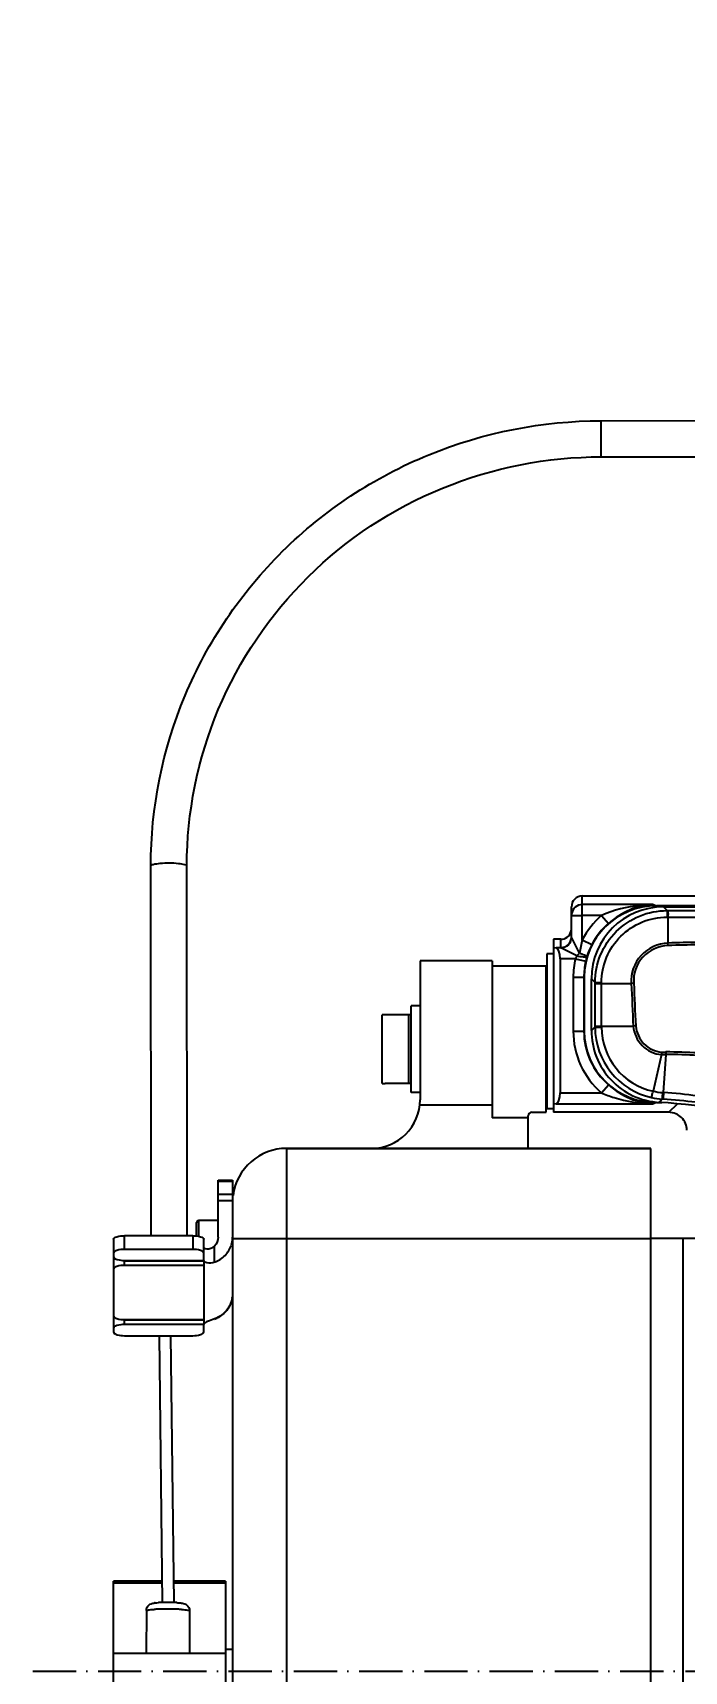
# Model space of a CAD drawing. Header units: millimetres. Extents: x 3615 to 23385, y 1892 to 17185.
# Drawn here: x 6883.2 to 7063.9, y 14714.3 to 15168.7 of the extents above; entities that cross this region are included whole.
import ezdxf
from ezdxf import colors
from ezdxf.entities.mleader import LeaderData, LeaderLine
from ezdxf.math import Vec2, Vec3

# ---------------------------------------------------------------- set-up
doc = ezdxf.new("R2010")
doc.units = ezdxf.units.MM
doc.header["$MEASUREMENT"] = 0
doc.linetypes.add('ACAD_ISO10W100', pattern=[18, 12, -3, 0, -3])
for name, color, linetype in [('Centerline', 1, 'ACAD_ISO10W100'), ('Machinery', 94, 'Continuous'), ('TEXT_35', 2, 'Continuous')]:
    doc.layers.add(name, color=color, linetype=linetype)
doc.styles.add('ARIAL-N', font='ARIALN.TTF')

# ---------------------------------------------------------------- blocks, each defined once
blk = doc.blocks.new('KONE-MAC-NMX11_51013591-SIDE')
at = {"layer": 'Centerline'}
blk.add_line((-501.42, 0), (500.82, 0), dxfattribs=at)
at = {"layer": 'Machinery'}
for p, q in [((-343.76, 346.79), (-35.78, 347.11)), ((-343.75, 336.79), (-141, 337)), ((-468.62, 120.76), (-468.68, 223.35)), ((-458.68, 223.35), (-458.68, 223.35)), ((-458.62, 120.76), (-458.68, 223.35)), ((-349, 202.86), (-349, 215)), ((-349, 215), (-276.66, 215)), ((-352, 203.62), (-352, 212)), ((-352, 209.61), (-349, 209.61)), ((-329.38, 212.61), (-349, 212.61)), ((-343.7, 209.61), (-349, 209.61)), ((-343.7, 209.61), (-341.75, 207.37)), ((-329.38, 212.61), (-328.35, 212.3)), ((-316.65, 212.3), (-328.35, 212.3)), ((-325.48, 210.95), (-326.51, 211.98)), ((-326.51, 211.98), (-296.67, 211.98)), ((-325.51, 209.14), (-325.25, 209.14)), ((-325.48, 210.95), (-325.23, 210.95)), ((-325.25, 209.14), (-325.25, 201.95)), ((-325.25, 209.14), (-308.25, 209.13)), ((-325.23, 210.95), (-308.23, 210.95)), ((-357, 203), (-357, 199)), ((-355, 203), (-357, 203)), ((-357, 200.72), (-356.21, 200.61)), ((-354.99, 200.61), (-356.21, 200.61)), ((-355, 200.62), (-355, 203)), ((-352, 199.11), (-354.99, 200.61)), ((-350.5, 200.61), (-352, 203.6)), ((-349.78, 199.16), (-350.5, 200.61)), ((-349, 202.86), (-346.38, 201.51)), ((-325.22, 201.27), (-325.25, 201.95)), ((-394, 197), (-394, 158.5)), ((-374, 197), (-394, 197)), ((-374, 197), (-374, 153.5)), ((-359, 195.5), (-374, 195.5)), ((-359, 155), (-359, 195.5)), ((-358.8, 199), (-358.8, 156)), ((-357, 199), (-358.8, 199)), ((-357, 199), (-357, 156)), ((-355.18, 197.61), (-355.18, 160.39)), ((-350.93, 197.61), (-355.18, 197.61)), ((-350.55, 198.39), (-352, 199.11)), ((-350.93, 197.61), (-348.06, 196.94)), ((-351.52, 192.48), (-351.52, 177.52)), ((-351.52, 192.48), (-348.56, 192.48)), ((-348.56, 192.48), (-348.56, 177.52)), ((-348.56, 192.48), (-348.47, 192.46)), ((-348.47, 192.46), (-348.47, 177.54)), ((-346.48, 177.7), (-346.48, 192.01)), ((-345.47, 191), (-346.48, 192.01)), ((-345.47, 190.78), (-345.47, 191)), ((-343.66, 190.75), (-343.66, 190.97)), ((-345.48, 178.9), (-345.47, 190.78)), ((-343.67, 178.88), (-343.66, 190.75)), ((-343.66, 190.75), (-335.41, 190.75)), ((-334.72, 190.78), (-335.41, 190.75)), ((-404.5, 163), (-404.5, 182)), ((-403.65, 182), (-404.5, 182)), ((-396.5, 182), (-403.65, 182)), ((-397.1, 163), (-397.1, 182)), ((-396.5, 160.5), (-396.5, 184.5)), ((-394, 184.5), (-396.5, 184.5)), ((-358.8, 182.5), (-359, 182.5)), ((-358.8, 178.5), (-359, 178.5)), ((-359, 178.5), (-358.8, 178.5)), ((-351.52, 177.52), (-348.56, 177.52)), ((-348.47, 177.54), (-348.56, 177.52)), ((-345.48, 178.64), (-345.48, 178.9)), ((-343.67, 178.88), (-334.87, 178.88)), ((-343.67, 178.59), (-343.67, 178.88)), ((-334.18, 178.95), (-334.87, 178.88)), ((-327.06, 171.01), (-329.38, 160.86)), ((-327.01, 171.71), (-327.06, 171.01)), ((-326.46, 160.47), (-325.76, 171.04)), ((-358.8, 166.5), (-359, 166.5)), ((-359, 166.5), (-358.8, 166.5)), ((-404.5, 163), (-403.65, 163)), ((-396.5, 163), (-403.65, 163)), ((-394, 160.5), (-396.5, 160.5)), ((-355.18, 160.39), (-343.7, 160.39)), ((-343.7, 160.39), (-341.75, 162.63)), ((-326.46, 160.47), (-326.65, 160.48)), ((-374, 157), (-394.08, 157)), ((-363, 155), (-359, 155)), ((-357, 156), (-358.8, 156)), ((-356.21, 157.39), (-357, 157.28)), ((-357, 156), (-357, 155)), ((-324.99, 155), (-357, 155)), ((-356.21, 157.39), (-329.38, 157.39)), ((-328.35, 157.7), (-329.38, 157.39)), ((-328.35, 157.7), (-326.91, 157.7)), ((-326.63, 158.67), (-326.81, 158.68)), ((-324.99, 155), (-322.64, 157.35)), ((-364, 153.5), (-374, 153.5)), ((-364, 145), (-364, 154)), ((-431, -145), (-431, 145)), ((-330, 145), (-431, 145)), ((-431, 145), (-330, 145)), ((-330, -145), (-330, 145)), ((-450, 120.41), (-450, 136.22)), ((-450, 136.22), (-446, 136.22)), ((-450, 135.94), (-446, 135.94)), ((-446, 132.21), (-450, 132.21)), ((-446, 136.22), (-446, -130)), ((-450, 130.52), (-446, 130.52)), ((-456, 120.7), (-456, 124.4)), ((-455.4, 120.6), (-455.4, 125)), ((-450, 125), (-455.4, 125)), ((-450, 125), (-455.4, 125)), ((-446, 126.47), (-446, 120)), ((-479, 119.73), (-479, 94.08)), ((-476, 117), (-476, 120.76)), ((-457, 120.76), (-476, 120.76)), ((-457, 120.76), (-457, 117)), ((-454, 113.92), (-454, 119.73)), ((-446, 120), (-330, 120)), ((-296.65, 120), (-330, 120)), ((-321, -120), (-321, 120)), ((-479, 115.91), (-479, 114.95)), ((-457, 117), (-476, 117)), ((-476, 112.55), (-476, 113.92)), ((-476, 113.92), (-454, 113.92)), ((-476, 113.85), (-454, 113.85)), ((-454, 113.92), (-454, 115.91)), ((-454, 113.92), (-454, 96.13)), ((-451, 113.44), (-451, 117.92)), ((-479, 111.46), (-479, 98.53)), ((-454, 112.55), (-476, 112.55)), ((-476, 96.13), (-476, 97.5)), ((-476, 97.5), (-454, 97.5)), ((-476, 97.44), (-454, 97.44)), ((-454, 96.13), (-476, 96.13)), ((-454, 94.08), (-454, 96.13)), ((-454, 94.08), (-454, 96.07)), ((-479, 95.04), (-479, 94.08)), ((-476, 93.06), (-457, 93.06)), ((-466.41, 93.06), (-465.54, 19.07)), ((-463.21, 93.06), (-462.34, 19.11)), ((-479, -25), (-479, 25)), ((-465.61, 25), (-479, 25)), ((-479, 24.55), (-465.61, 24.55)), ((-448, 25), (-462.41, 25)), ((-462.41, 24.55), (-448, 24.55)), ((-448, 25), (-448, -25)), ((-469.9, 16.84), (-469.95, 5)), ((-457.94, 16.78), (-457.99, 5)), ((-479, 5), (-448, 5)), ((-446, 6), (-448, 6))]:
    blk.add_line(p, q, dxfattribs=at)
for points in [[(-354.99, 200.61), (-354.99, 200.61), (-355, 200.61), (-355, 200.62), (-355, 200.62), (-355, 200.62), (-355, 200.62)], [(-352, 203.6), (-352, 203.61), (-352, 203.61), (-352, 203.61), (-352, 203.61), (-352, 203.62), (-352, 203.62)]]:
    blk.add_lwpolyline(points, dxfattribs=at)
for centre, radius, start, end in [((-349, 212), 3, 90.0216, 180.057), ((-349.02, 209.61), 2.98, 172.4254, 179.9752), ((-349, 209.61), 3, 89.9653, 172.4635), ((-355, 203.62), 3, 269.9607, 359.9607), ((-355, 205.96), 2.96, 270.0634, 280.1985), ((-355.07, 203.63), 3.07, 337.8727, 343.6397), ((-355.07, 203.63), 3.08, 343.6361, 346.5143), ((-355.04, 203.63), 3.05, 346.5082, 351.7739), ((-354.98, 203.62), 2.98, 351.7757, 355.664), ((-354.9, 203.61), 2.9, 355.661, 359.8316), ((-308.9, 192.53), 41.41, 165.5514, 170.7838), ((-273.6, -1856.28), 2058.88, 90.96459, 91.43749), ((-273.33, -1855.86), 2057.78, 90.97263, 91.44505), ((-328.79, 192.48), 22.73, 166.9435, 179.9835), ((-330.83, 188.25), 22.17, 152.7976, 155.0278), ((-361.39, 210), 15.89, 313.0232, 316.9769), ((-328.88, 192.5), 19.68, 166.9627, 180.0621), ((-265.05, 177.66), 85.22, 165.986, 166.9192), ((1347.98, 261.05), 1684.86, 182.39127, 182.79526), ((1353.44, 261.55), 1689.64, 182.3995, 182.80249), ((-5, -184.49), 497.79, 133.1561, 133.3142), ((-325.5, 178.61), 19.97, 179.9198, 257.5487), ((-325.51, 178.6), 18.16, 180.0329, 257.6954), ((-326.58, 178.99), 8, 266.5762, 275.8473), ((-326.31, 7.29), 164.45, 83.6957, 89.8215), ((-326.33, 7.31), 163.74, 83.6891, 89.802), ((-325.51, 178.64), 20, 257.5682, 266.249), ((-325.51, 178.64), 18.19, 257.7135, 266.3908), ((-336.7, 7.89), 152.92, 79.1741, 86.1617), ((-407.5, 158.5), 13.5, 270, 360), ((-363, 154), 1, 90, 180), ((-29.64, -121.45), 408.4, 136.6911, 136.8687), ((-336.5, 8), 150.02, 71.6833, 86.6297), ((-336.68, 7.89), 151.11, 79.1967, 86.1869), ((-324.99, 150.01), 4.99, 359.9675, 90.0325), ((-431, 130), 15, 90, 172.5), ((-455.4, 124.4), 0.6, 90, 180), ((-453.16, 120.43), 7.16, 341.9327, 356.6037), ((-453.01, 120.41), 7.01, 356.6418, 359.996), ((-453.09, 104.62), 7.09, 349.6886, 353.1097), ((-453.92, 105.33), 8.22, 290.976, 300.1308), ((-466.44, 8.99), 10.03, 95.8137, 96.8515), ((-464.64, -18.04), 37.13, 91.4258, 92.9099), ((-464.26, -31.72), 50.81, 90.5908, 91.4688), ((-464.18, -38.12), 57.21, 90.1756, 90.6034), ((-464.18, -39.4), 58.49, 89.7385, 90.1774), ((-464.18, -39.46), 58.55, 89.3303, 89.7383), ((-464.16, -38.41), 57.5, 88.9347, 89.3317), ((-464.05, -32.83), 51.92, 88.1386, 88.9449), ((-463.83, -25.89), 44.97, 87.712, 88.1309), ((-463.5, -17.95), 37.03, 86.8203, 87.7291), ((-465.15, -31.93), 49.15, 91.7046, 93.0634), ((-464.49, -53.04), 70.26, 90.6647, 91.7344), ((-464.32, -65.25), 82.48, 90.208, 90.6862), ((-464.3, -67.47), 84.7, 89.7386, 90.2106), ((-464.26, -63.83), 81.06, 88.3726, 89.7579), ((-463.88, -49.99), 67.21, 87.8076, 88.3585), ((-463.51, -40.38), 57.6, 87.2041, 87.8118), ((-462.93, -28.5), 45.7, 86.499, 87.2106)]:
    blk.add_arc(centre, radius, start, end, dxfattribs=at)
for centre, major_axis, ratio, start_param, end_param in [((-328.16, 192.27), (19.49, -5.79), 0.983499, 1.864276, 3.425984), ((-326.45, 191.95), (14.18, -14.18), 0.997265, 2.357564, 3.925621), ((-356.27, 197.61), (0, 3), 0.36397, -1.570796, -0.05236), ((-328.16, 177.73), (-19.49, -5.79), 0.983499, -0.284391, 1.277317), ((-356.27, 160.39), (0, 3), 0.36397, -3.089233, -1.570796)]:
    blk.add_ellipse(centre, major_axis=major_axis, ratio=ratio, start_param=start_param, end_param=end_param, dxfattribs=at)
for points, knots in [([(-468.68, 223.35), (-468.69, 239.4), (-462.17, 271.93), (-434.31, 312.94), (-392.78, 340.36), (-360, 346.78), (-343.76, 346.79)], [0, 0, 0, 0, 0.248489, 0.497884, 0.748519, 1, 1, 1, 1]), ([(-343.76, 339.86), (-343.76, 340.66), (-343.77, 341.86), (-343.76, 343.43), (-343.77, 344.51), (-343.75, 345.4), (-343.81, 346.15), (-343.69, 346.48), (-343.81, 346.79), (-343.76, 346.79)], [0, 0, 0, 0, 0.347117, 0.519799, 0.678051, 0.812279, 0.914424, 0.9783, 1, 1, 1, 1]), ([(-458.68, 223.35), (-458.69, 238.1), (-452.69, 267.98), (-427.07, 305.67), (-388.87, 330.88), (-358.7, 336.78), (-343.75, 336.79)], [0, 0, 0, 0, 0.248215, 0.497502, 0.748252, 1, 1, 1, 1]), ([(-343.75, 336.86), (-343.75, 336.99), (-343.76, 337.98), (-343.76, 338.98), (-343.76, 339.86)], [0, 0, 0, 0, 0.121012, 1, 1, 1, 1]), ([(-343.75, 336.8), (-343.75, 336.79), (-343.74, 336.83), (-343.75, 336.85), (-343.75, 336.86)], [0, 0, 0, 0, 0.249711, 1, 1, 1, 1]), ([(-468.68, 223.35), (-468.68, 223.44), (-468.42, 223.65), (-467.57, 223.9), (-465.87, 224.14), (-463.55, 224.21), (-461.85, 224.14), (-461.01, 224.05)], [0, 0, 0, 0, 0.035934, 0.106929, 0.351179, 0.67809, 1, 1, 1, 1]), ([(-461.01, 224.05), (-460.44, 223.99), (-459.79, 223.88), (-458.68, 223.6), (-458.68, 223.35)], [0, 0, 0, 0, 0.700316, 1, 1, 1, 1]), ([(-345.47, 191), (-345.47, 193.59), (-344.42, 198.85), (-339.97, 205.48), (-333.33, 209.92), (-328.08, 210.95), (-325.48, 210.95)], [0, 0, 0, 0, 0.249995, 0.499983, 0.749979, 1, 1, 1, 1]), ([(-329.38, 212.61), (-330.59, 212.59), (-335.47, 212.3), (-340.32, 211.08), (-343.7, 209.61)], [0, 0, 0, 0, 0.247182, 1, 1, 1, 1]), ([(-343.66, 190.97), (-343.66, 193.33), (-342.72, 198.11), (-338.68, 204.15), (-332.65, 208.19), (-327.87, 209.14), (-325.51, 209.14)], [0, 0, 0, 0, 0.25001, 0.500001, 0.749991, 1, 1, 1, 1]), ([(-329.38, 212.61), (-331.54, 212.54), (-336.08, 211.49), (-339.95, 208.93), (-341.75, 207.37)], [0, 0, 0, 0, 0.475597, 1, 1, 1, 1]), ([(-325.48, 210.95), (-325.52, 210.78), (-325.47, 210.16), (-325.51, 209.56), (-325.51, 209.14)], [0, 0, 0, 0, 0.29892, 1, 1, 1, 1]), ([(-325.23, 210.95), (-325.26, 210.77), (-325.22, 210.16), (-325.25, 209.56), (-325.25, 209.14)], [0, 0, 0, 0, 0.298848, 1, 1, 1, 1]), ([(-354.48, 203.05), (-353.89, 203.15), (-352.74, 203.74), (-352.15, 204.89), (-352.05, 205.48)], [0, 0, 0, 0, 0.499995, 1, 1, 1, 1]), ([(-325.25, 201.95), (-327.99, 201.83), (-333.61, 199.36), (-335.63, 193.47), (-335.41, 190.75)], [0, 0, 0, 0, 0.500679, 1, 1, 1, 1]), ([(-325.22, 201.27), (-327.78, 201.15), (-333.03, 198.85), (-334.94, 193.36), (-334.72, 190.81)], [0, 0, 0, 0, 0.500736, 1, 1, 1, 1]), ([(-350.55, 198.39), (-349.96, 198.27), (-349.09, 198.13), (-347.99, 198.06), (-347.73, 198.29)], [0, 0, 0, 0, 0.632013, 1, 1, 1, 1]), ([(-349.78, 199.16), (-349.31, 199.01), (-348.64, 198.73), (-347.93, 198.45), (-347.73, 198.29)], [0, 0, 0, 0, 0.65382, 1, 1, 1, 1]), ([(-345.47, 191), (-345.29, 190.96), (-344.68, 191.01), (-344.08, 190.97), (-343.66, 190.97)], [0, 0, 0, 0, 0.298807, 1, 1, 1, 1]), ([(-345.47, 190.78), (-345.29, 190.74), (-344.68, 190.79), (-344.08, 190.75), (-343.66, 190.75)], [0, 0, 0, 0, 0.298883, 1, 1, 1, 1]), ([(-351.52, 177.52), (-351.52, 174.31), (-350.12, 167.8), (-346.12, 162.5), (-343.7, 160.39)], [0, 0, 0, 0, 0.499977, 1, 1, 1, 1]), ([(-348.56, 177.52), (-348.57, 174.72), (-347.35, 169.07), (-343.86, 164.45), (-341.75, 162.63)], [0, 0, 0, 0, 0.499985, 1, 1, 1, 1]), ([(-346.48, 177.7), (-346.48, 175.2), (-345.52, 170.14), (-341.39, 163.67), (-335.17, 159.16), (-330.18, 157.91), (-327.68, 157.76)], [0, 0, 0, 0, 0.250001, 0.5, 0.749999, 1, 1, 1, 1]), ([(-345.48, 178.9), (-345.3, 178.85), (-344.69, 178.91), (-344.09, 178.86), (-343.67, 178.86)], [0, 0, 0, 0, 0.298882, 1, 1, 1, 1]), ([(-345.48, 178.64), (-345.31, 178.58), (-344.68, 178.66), (-344.09, 178.6), (-343.67, 178.59)], [0, 0, 0, 0, 0.299033, 1, 1, 1, 1]), ([(-334.87, 178.88), (-334.68, 176.92), (-332.96, 173), (-329.02, 171.13), (-327.06, 171.01)], [0, 0, 0, 0, 0.501014, 1, 1, 1, 1]), ([(-334.18, 178.94), (-334, 177.14), (-332.43, 173.54), (-328.81, 171.82), (-327.01, 171.71)], [0, 0, 0, 0, 0.501104, 1, 1, 1, 1]), ([(-343.7, 160.39), (-342.55, 159.89), (-337.96, 158.19), (-333.02, 157.45), (-329.38, 157.39)], [0, 0, 0, 0, 0.254866, 1, 1, 1, 1]), ([(-341.75, 162.63), (-339.95, 161.07), (-336.08, 158.51), (-331.54, 157.46), (-329.38, 157.39)], [0, 0, 0, 0, 0.524403, 1, 1, 1, 1]), ([(-329.81, 159.11), (-329.72, 159.27), (-329.65, 159.89), (-329.47, 160.45), (-329.38, 160.86)], [0, 0, 0, 0, 0.301504, 1, 1, 1, 1]), ([(-326.81, 158.68), (-326.74, 158.85), (-326.78, 159.48), (-326.68, 160.06), (-326.65, 160.48)], [0, 0, 0, 0, 0.298911, 1, 1, 1, 1]), ([(-326.46, 160.47), (-326.49, 160.05), (-326.59, 159.46), (-326.55, 158.84), (-326.63, 158.67)], [0, 0, 0, 0, 0.701032, 1, 1, 1, 1]), ([(-479, 119.73), (-479, 120.11), (-477.67, 120.7), (-476.71, 120.76), (-476, 120.76)], [0, 0, 0, 0, 0.347208, 1, 1, 1, 1]), ([(-457, 120.76), (-456.29, 120.76), (-455.33, 120.7), (-454, 120.11), (-454, 119.73)], [0, 0, 0, 0, 0.652792, 1, 1, 1, 1]), ([(-451, 113.44), (-449.92, 113.85), (-447.94, 115.12), (-446.7, 117.14), (-446.35, 118.2)], [0, 0, 0, 0, 0.506751, 1, 1, 1, 1]), ([(-476, 117), (-476.71, 117), (-477.67, 116.94), (-479, 116.35), (-479, 115.97)], [0, 0, 0, 0, 0.652792, 1, 1, 1, 1]), ([(-479, 114.95), (-479, 114.92), (-479, 114.87), (-478.98, 114.83), (-478.97, 114.81)], [0, 0, 0, 0, 0.490726, 1, 1, 1, 1]), ([(-478.97, 114.81), (-478.82, 114.44), (-477.65, 114.02), (-476.66, 113.92), (-476, 113.92)], [0, 0, 0, 0, 0.373348, 1, 1, 1, 1]), ([(-454, 115.97), (-454, 116.35), (-455.33, 116.94), (-456.29, 117), (-457, 117)], [0, 0, 0, 0, 0.347208, 1, 1, 1, 1]), ([(-451, 113.44), (-451.66, 113.19), (-452.65, 112.96), (-454, 113.54), (-454, 113.92)], [0, 0, 0, 0, 0.650158, 1, 1, 1, 1]), ([(-451, 117.92), (-451.18, 117.73), (-451.86, 117.14), (-452.92, 116.9), (-453.51, 117.15)], [0, 0, 0, 0, 0.293368, 1, 1, 1, 1]), ([(-476, 112.55), (-476.71, 112.55), (-477.67, 112.5), (-479, 111.91), (-479, 111.53)], [0, 0, 0, 0, 0.652792, 1, 1, 1, 1]), ([(-446, 104.68), (-446, 103.21), (-447, 100.14), (-449.58, 98.25), (-451, 97.71)], [0, 0, 0, 0, 0.491791, 1, 1, 1, 1]), ([(-446.11, 103.35), (-446.3, 102.3), (-447.19, 100.25), (-448.85, 98.77), (-449.79, 98.22)], [0, 0, 0, 0, 0.49395, 1, 1, 1, 1]), ([(-479, 98.53), (-479, 98.15), (-477.67, 97.56), (-476.71, 97.5), (-476, 97.5)], [0, 0, 0, 0, 0.347208, 1, 1, 1, 1]), ([(-476, 96.13), (-476.71, 96.13), (-477.67, 96.08), (-479, 95.49), (-479, 95.11)], [0, 0, 0, 0, 0.652792, 1, 1, 1, 1]), ([(-453.97, 96.27), (-453.98, 96.25), (-454, 96.2), (-454, 96.16), (-454, 96.13)], [0, 0, 0, 0, 0.509186, 1, 1, 1, 1]), ([(-451, 97.71), (-451.65, 97.46), (-452.61, 97.1), (-453.82, 96.66), (-453.97, 96.27)], [0, 0, 0, 0, 0.625357, 1, 1, 1, 1]), ([(-479, 94.08), (-479, 94.06), (-479, 94.01), (-478.98, 93.97), (-478.97, 93.94)], [0, 0, 0, 0, 0.490726, 1, 1, 1, 1]), ([(-478.97, 93.94), (-478.82, 93.58), (-477.65, 93.16), (-476.66, 93.06), (-476, 93.06)], [0, 0, 0, 0, 0.373348, 1, 1, 1, 1]), ([(-457, 93.06), (-456.29, 93.06), (-455.33, 93.11), (-454, 93.7), (-454, 94.08)], [0, 0, 0, 0, 0.652792, 1, 1, 1, 1]), ([(-469.69, 17.72), (-469.47, 18.17), (-468.78, 18.78), (-467.96, 18.91), (-467.63, 18.95)], [0, 0, 0, 0, 0.601116, 1, 1, 1, 1]), ([(-459.91, 18.87), (-459.47, 18.8), (-458.45, 18.45), (-457.94, 17.37), (-457.94, 16.78)], [0, 0, 0, 0, 0.43064, 1, 1, 1, 1]), ([(-469.9, 16.84), (-469.9, 16.9), (-469.63, 16.96), (-469.28, 17.03), (-468.59, 17.1), (-468.08, 17.13), (-467.78, 17.15)], [0, 0, 0, 0, 0.077147, 0.273283, 0.585487, 1, 1, 1, 1]), ([(-460.14, 17.12), (-459.83, 17.1), (-459.3, 17.06), (-458.57, 16.99), (-458.21, 16.91), (-457.94, 16.84), (-457.94, 16.78)], [0, 0, 0, 0, 0.414289, 0.726514, 0.923052, 1, 1, 1, 1])]:
    blk.add_open_spline(points, degree=3, knots=knots, dxfattribs=at)
for points in [[(-343.7, 209.61), (-345.85, 207.73), (-347.69, 205.4), (-349, 202.86)], [(-341.75, 207.37), (-343.63, 205.74), (-345.23, 203.72), (-346.38, 201.51)], [(-352.87, 201.49), (-353.41, 200.95), (-354.23, 200.61), (-354.99, 200.61)], [(-352.22, 202.47), (-352.37, 202.11), (-352.59, 201.77), (-352.87, 201.49)], [(-346.38, 201.51), (-346.91, 200.47), (-347.37, 199.4), (-347.73, 198.29)], [(-327.01, 171.71), (-326.61, 171.69), (-326.2, 171.7), (-325.8, 171.74)], [(-325.76, 171.04), (-325.75, 171.27), (-325.81, 171.5), (-325.78, 171.72)], [(-450, 120.41), (-450, 119.52), (-450.39, 118.58), (-451, 117.92)], [(-453.51, 117.15), (-453.7, 117.22), (-453.89, 117.35), (-453.97, 117.53)], [(-467.45, 18.97), (-467.14, 19), (-466.83, 19.02), (-466.52, 19.04)], [(-461.45, 19.02), (-461.09, 19), (-460.72, 18.98), (-460.36, 18.94)], [(-460.36, 18.94), (-460.21, 18.92), (-460.06, 18.9), (-459.91, 18.87)], [(-469.9, 16.84), (-469.9, 17.14), (-469.82, 17.45), (-469.69, 17.72)]]:
    blk.add_open_spline(points, degree=3, dxfattribs=at)
blk = doc.blocks.new('M004650412_PL1_Shaft_TopSectionView')
blk.add_blockref('KONE-MAC-NMX11_51013591-SIDE', (0, 5340))
blk = doc.blocks.new('A$C70727ED6')
at = {"layer": 'TEXT_35'}
ml = blk.add_multileader_mtext('Standard', dxfattribs=at)
ml.set_content('Detail A - \\P4 nos. of Lifting Hooks \\P(By builder)', color=256, style='ARIAL-N')
ml.set_leader_properties()
ml.build(insert=Vec2(0, 0))
ml.multileader.update_dxf_attribs({"text_left_attachment_type": 5, "text_right_attachment_type": 5, "dogleg_length": 1, "arrow_head_size": 75, "scale": 30})
ctx = ml.context
ctx.base_point, ctx.scale, ctx.char_height, ctx.arrow_head_size, ctx.landing_gap_size, ctx.plane_origin = Vec3(899.51, 265.21), 30, 105, 75, 60, Vec3(1310.42, 227.82)
ctx.left_attachment, ctx.right_attachment = 5, 5
notes = []
notes.append((ctx, [(0, (1, 1, 0), (869.51, 265.21), (1, 0), 30, [(0, [(1242.2, -75.24)], 0, [])])]))
ctx.mtext.insert, ctx.mtext.flow_direction = Vec3(959.51, 754.66), 5
ctx.mtext.has_bg_fill, ctx.mtext.bg_color, ctx.mtext.bg_scale_factor, ctx.mtext.bg_transparency, ctx.mtext.use_window_bg_color = 1, -1023410167, 1.5, 0, 1
for ctx, leaders in notes:
    for number, flags, end, landing, length, lines in leaders:
        leader = LeaderData()
        leader.index, (leader.has_last_leader_line, leader.has_dogleg_vector, leader.attachment_direction) = number, flags
        leader.last_leader_point, leader.dogleg_vector, leader.dogleg_length = Vec3(end), Vec3(landing), length
        for number, points, colour, breaks in lines:
            line = LeaderLine()
            line.index, line.vertices, line.color, line.breaks = number, Vec3.list(points), colors.encode_raw_color(colour), breaks
            leader.lines.append(line)
        ctx.leaders.append(leader)

msp = doc.modelspace()

# ---------------------------------------------------------------- block references
msp.add_blockref('M004650412_PL1_Shaft_TopSectionView', (7384.66, 9374.28))

# ---------------------------------------------------------------- next in the draw order: block references
msp.add_blockref('A$C70727ED6', (6144.66, 16049.28))

doc.saveas('drawing.dxf')
